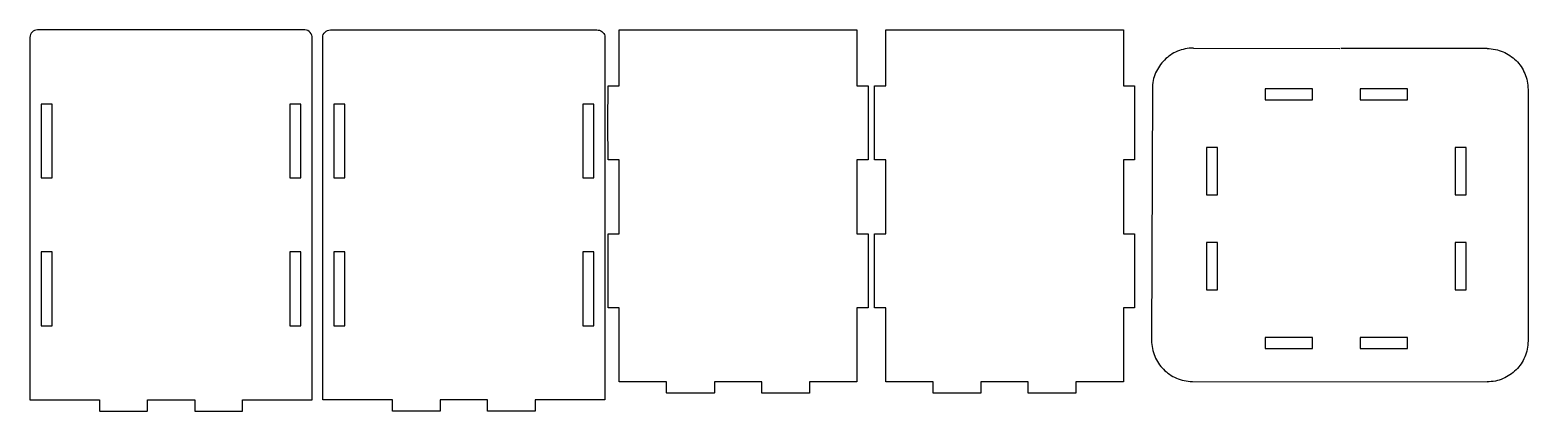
# Model space of a CAD drawing. Extents: x 116 to 525, y 357 to 462.
import ezdxf

# ---------------------------------------------------------------- set-up
doc = ezdxf.new("R2010")
doc.units = 0
doc.header["$MEASUREMENT"] = 0
doc.layers.add('Layer_0', color=7, linetype='Continuous')

msp = doc.modelspace()

# ---------------------------------------------------------------- linework, layer by layer
at = {"linetype": 'Continuous'}
for p, q in [((433.7, 456.8), (473.7, 456.68)), ((513.98, 456.68), (473.98, 456.68)), ((433.42, 365.61), (513.98, 365.49))]:
    msp.add_line(p, q, dxfattribs=at)
at = {"layer": 'Layer_0', "color": 0}
for points in [[(115.71, 459.75), (115.71, 360.56), (134.76, 360.56), (134.76, 357.52), (134.76, 357.52), (134.77, 357.51), (134.82, 357.51), (147.73, 357.51), (147.78, 357.51), (147.79, 357.52), (147.79, 360.56), (160.74, 360.56), (160.75, 360.56), (160.75, 357.53), (160.75, 357.51), (160.76, 357.51), (160.76, 357.51), (167.27, 357.5), (173.77, 357.51), (173.78, 357.52), (173.79, 359.04), (173.78, 360.56), (183.31, 360.58), (192.83, 360.56), (192.83, 360.57), (192.83, 459.55), (192.82, 459.97), (192.73, 460.37), (192.57, 460.75), (192.32, 461.08), (192.02, 461.37), (191.66, 461.58), (191.28, 461.71), (190.86, 461.77), (117.75, 461.77), (117.35, 461.74), (116.97, 461.62), (116.62, 461.44), (116.31, 461.18), (116.05, 460.88), (115.87, 460.53), (115.75, 460.15), (115.71, 459.75)], [(195.72, 360.56), (195.72, 459.78), (195.77, 460.18), (195.89, 460.56), (196.09, 460.9), (196.35, 461.21), (196.67, 461.46), (197.02, 461.64), (197.41, 461.74), (197.81, 461.77), (270.25, 461.77), (270.64, 461.78), (271.03, 461.76), (271.4, 461.69), (271.75, 461.55), (272.05, 461.35), (272.32, 461.11), (272.54, 460.82), (272.7, 460.49), (272.8, 460.14), (272.84, 459.76), (272.84, 360.91), (272.84, 360.56), (253.83, 360.56), (253.8, 360.56), (253.8, 357.52), (253.79, 357.51), (253.78, 357.51), (253.6, 357.51), (240.78, 357.51), (240.77, 357.51), (240.76, 357.52), (240.76, 357.52), (240.76, 360.56), (227.81, 360.56), (227.81, 357.53), (227.8, 357.51), (227.79, 357.51), (221.28, 357.5), (214.78, 357.51), (214.78, 357.51), (214.77, 357.52), (214.77, 360.56), (195.72, 360.56)], [(341.73, 365.49), (328.76, 365.49), (328.76, 362.49), (328.76, 362.45), (328.75, 362.44), (328.74, 362.43), (322.24, 362.43), (315.74, 362.43), (315.73, 362.44), (315.72, 362.45), (315.72, 363.97), (315.72, 365.49), (315.72, 365.49), (302.77, 365.49), (302.77, 362.45), (302.76, 362.44), (302.76, 362.44), (302.71, 362.43), (289.75, 362.43), (289.74, 362.44), (289.73, 362.45), (289.73, 365.49), (276.76, 365.49), (276.76, 385.71), (276.76, 385.71), (273.72, 385.71), (273.71, 385.71), (273.7, 385.73), (273.7, 405.98), (273.71, 405.99), (273.71, 405.99), (273.76, 405.99), (276.76, 405.99), (276.76, 426.2), (273.73, 426.2), (273.71, 426.2), (273.7, 426.2), (273.7, 426.21), (273.69, 436.34), (273.7, 446.46), (273.71, 446.47), (273.72, 446.48), (275.24, 446.48), (276.76, 446.48), (276.76, 461.77), (341.73, 461.77), (341.73, 461.77), (341.73, 446.48), (344.77, 446.48), (344.78, 446.47), (344.79, 446.47), (344.79, 446.46), (344.79, 426.28), (344.79, 426.24), (344.78, 426.2), (344.77, 426.2), (341.73, 426.2), (341.73, 406), (341.73, 405.99), (344.77, 405.99), (344.78, 405.99), (344.79, 405.98), (344.79, 385.73), (344.78, 385.72), (344.78, 385.71), (344.73, 385.71), (341.73, 385.71), (341.73, 365.49)], [(414.59, 365.49), (401.61, 365.49), (401.61, 362.49), (401.61, 362.46), (401.6, 362.44), (401.59, 362.43), (395.09, 362.43), (388.59, 362.43), (388.58, 362.44), (388.58, 362.45), (388.57, 363.97), (388.58, 365.49), (388.57, 365.49), (375.62, 365.49), (375.62, 362.45), (375.62, 362.44), (375.61, 362.44), (375.56, 362.43), (362.61, 362.43), (362.59, 362.44), (362.59, 362.45), (362.58, 365.49), (349.61, 365.49), (349.61, 385.71), (349.61, 385.71), (346.57, 385.71), (346.56, 385.72), (346.55, 385.73), (346.55, 405.98), (346.56, 405.99), (346.61, 405.99), (349.61, 405.99), (349.61, 426.2), (346.58, 426.2), (346.56, 426.2), (346.55, 426.21), (346.54, 436.34), (346.55, 446.46), (346.56, 446.47), (346.72, 446.49), (346.87, 446.48), (349.61, 446.48), (349.61, 461.77), (414.58, 461.77), (414.59, 461.77), (414.59, 446.48), (417.62, 446.48), (417.63, 446.47), (417.64, 446.47), (417.64, 446.46), (417.64, 426.28), (417.64, 426.24), (417.63, 426.2), (417.62, 426.2), (414.59, 426.2), (414.59, 406), (414.59, 405.99), (417.63, 405.99), (417.63, 405.99), (417.64, 405.98), (417.64, 385.73), (417.63, 385.71), (417.59, 385.71), (414.59, 385.71), (414.59, 365.49)], [(453.31, 442.66), (466.27, 442.66), (466.27, 445.66), (453.31, 445.66), (453.31, 442.66)], [(479.3, 442.66), (492.26, 442.66), (492.26, 445.66), (479.3, 445.66), (479.3, 442.66)], [(118.77, 441.51), (118.77, 421.31), (121.76, 421.31), (121.76, 441.51), (118.77, 441.51)], [(186.78, 441.51), (186.78, 421.31), (189.77, 421.31), (189.77, 441.51), (186.78, 441.51)], [(198.78, 421.31), (201.77, 421.31), (201.77, 441.51), (198.78, 441.51), (198.78, 421.31)], [(266.79, 421.31), (269.79, 421.31), (269.79, 441.51), (266.79, 441.51), (266.79, 421.31)], [(437.28, 416.67), (440.28, 416.67), (440.28, 429.63), (437.28, 429.63), (437.28, 416.67)], [(505.29, 416.67), (508.29, 416.67), (508.29, 429.63), (505.29, 429.63), (505.29, 416.67)], [(437.28, 390.68), (440.28, 390.68), (440.28, 403.64), (437.28, 403.64), (437.28, 390.68)], [(505.29, 390.68), (508.29, 390.68), (508.29, 403.64), (505.29, 403.64), (505.29, 390.68)], [(118.77, 401.03), (118.77, 380.83), (121.76, 380.83), (121.76, 401.03), (118.77, 401.03)], [(186.78, 401.03), (186.78, 380.83), (189.77, 380.83), (189.77, 401.03), (186.78, 401.03)], [(198.78, 380.83), (201.77, 380.83), (201.77, 401.03), (198.78, 401.03), (198.78, 380.83)], [(266.79, 380.83), (269.79, 380.83), (269.79, 401.03), (266.79, 401.03), (266.79, 380.83)], [(453.31, 374.65), (466.27, 374.65), (466.27, 377.65), (453.31, 377.65), (453.31, 374.65)], [(479.3, 374.65), (492.26, 374.65), (492.26, 377.65), (479.3, 377.65), (479.3, 374.65)]]:
    msp.add_lwpolyline(points, close=True, dxfattribs=at)
for points in [[(433.7, 456.8), (433.13, 456.79), (432.56, 456.75), (432, 456.68), (431.45, 456.58), (430.91, 456.46), (430.38, 456.31), (429.86, 456.14), (429.35, 455.94), (428.85, 455.71), (428.37, 455.47), (427.9, 455.2), (427.44, 454.91), (427, 454.6), (426.58, 454.27), (426.17, 453.92), (425.78, 453.55), (425.41, 453.16), (425.06, 452.76), (424.73, 452.34), (424.41, 451.9), (424.12, 451.45), (423.85, 450.98), (423.6, 450.5), (423.38, 450), (423.17, 449.5), (423, 448.98), (422.84, 448.45), (422.72, 447.91), (422.62, 447.36), (422.54, 446.8), (422.5, 446.23), (422.48, 445.65), (422.27, 376.83), (422.28, 376.26), (422.33, 375.69), (422.4, 375.13), (422.49, 374.58), (422.62, 374.04), (422.76, 373.51), (422.94, 372.99), (423.14, 372.48), (423.36, 371.98), (423.61, 371.5), (423.87, 371.03), (424.16, 370.58), (424.47, 370.14), (424.8, 369.71), (425.16, 369.31), (425.52, 368.92), (425.91, 368.55), (426.32, 368.19), (426.74, 367.86), (427.18, 367.55), (427.63, 367.25), (428.1, 366.98), (428.58, 366.73), (429.07, 366.51), (429.58, 366.31), (430.1, 366.13), (430.63, 365.98), (431.17, 365.85), (431.72, 365.75), (432.28, 365.68), (432.85, 365.63), (433.42, 365.61)], [(513.98, 456.68), (514.56, 456.67), (515.12, 456.62), (515.68, 456.55), (516.23, 456.45), (516.78, 456.33), (517.31, 456.18), (517.83, 456), (518.33, 455.8), (518.83, 455.58), (519.31, 455.33), (519.78, 455.06), (520.23, 454.77), (520.67, 454.46), (521.09, 454.12), (521.5, 453.77), (521.89, 453.4), (522.26, 453.01), (522.61, 452.61), (522.94, 452.19), (523.25, 451.75), (523.55, 451.29), (523.81, 450.83), (524.06, 450.34), (524.29, 449.85), (524.49, 449.34), (524.66, 448.82), (524.81, 448.29), (524.94, 447.75), (525.04, 447.2), (525.11, 446.64), (525.15, 446.07), (525.17, 445.49), (525.17, 376.68), (525.15, 376.1), (525.11, 375.53), (525.04, 374.97), (524.94, 374.42), (524.81, 373.88), (524.66, 373.35), (524.49, 372.83), (524.29, 372.32), (524.06, 371.83), (523.81, 371.35), (523.55, 370.88), (523.25, 370.42), (522.94, 369.98), (522.61, 369.56), (522.26, 369.16), (521.89, 368.77), (521.5, 368.4), (521.09, 368.05), (520.67, 367.71), (520.23, 367.4), (519.78, 367.11), (519.31, 366.84), (518.83, 366.6), (518.33, 366.37), (517.83, 366.17), (517.31, 365.99), (516.78, 365.84), (516.23, 365.72), (515.68, 365.62), (515.12, 365.55), (514.56, 365.51), (513.98, 365.49)]]:
    msp.add_lwpolyline(points, dxfattribs=at)

doc.saveas('drawing.dxf')
